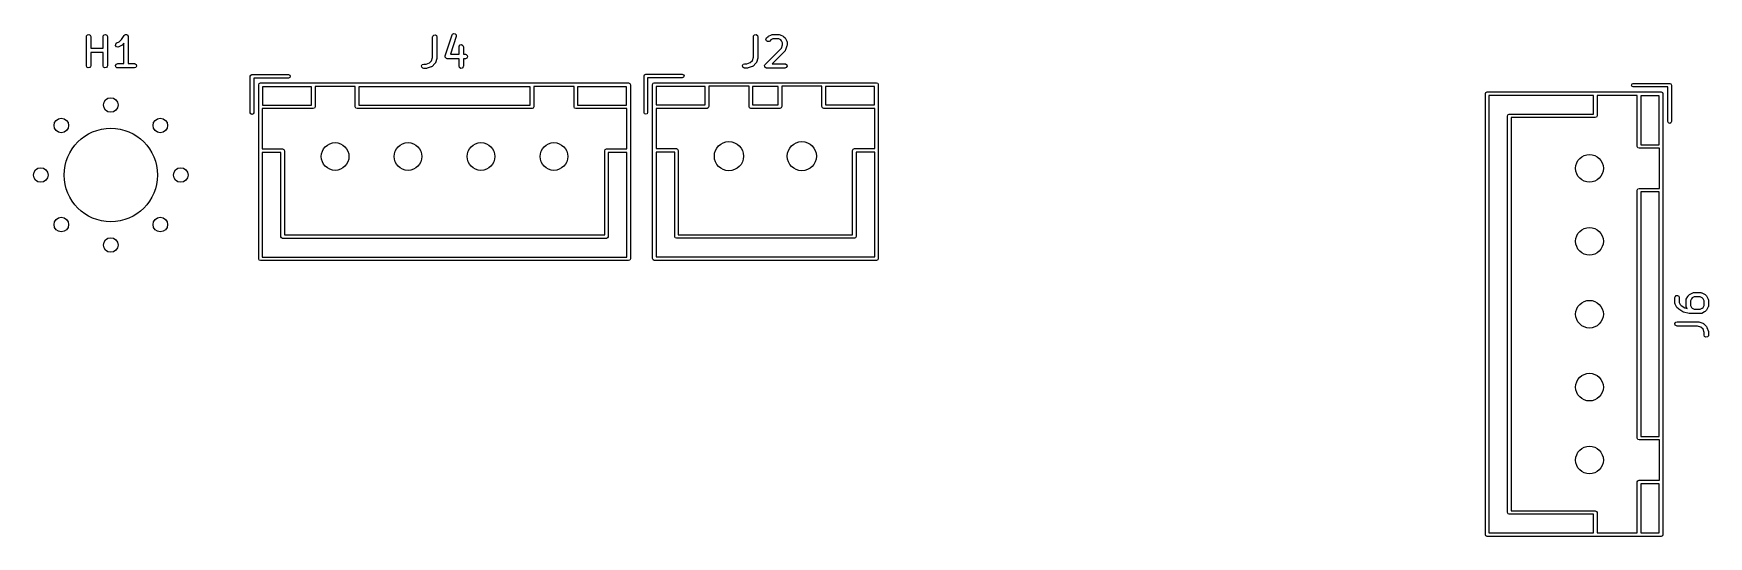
# Model space of a CAD drawing. Extents: x 70.7 to 128.4, y -96.3 to -34.7.
# Drawn here: x 71 to 128.4, y -52 to -34.7 of the extents above; entities that cross this region are included whole.
import ezdxf

# ---------------------------------------------------------------- set-up
doc = ezdxf.new("R2010")
doc.units = 0
doc.layers.add('BLACK', color=7, linetype='CONTINUOUS')

msp = doc.modelspace()

# ---------------------------------------------------------------- linework, layer by layer
at = {"layer": 'BLACK', "linetype": 'CONTINUOUS'}
for p, q in [((72.7631, -34.8438), (72.7676, -34.8182)), ((72.7631, -35.8438), (72.7631, -34.8438)), ((72.7676, -34.8182), (72.8006, -34.7789)), ((72.8006, -34.7789), (72.8511, -34.77)), ((72.8511, -34.77), (72.8955, -34.7956)), ((72.8955, -34.7956), (72.9131, -34.8438)), ((72.9131, -34.8438), (72.9131, -35.245)), ((73.3345, -34.8438), (73.339, -34.8182)), ((73.3345, -35.245), (73.3345, -34.8438)), ((73.339, -34.8182), (73.372, -34.7789)), ((73.372, -34.7789), (73.4225, -34.77)), ((73.4225, -34.77), (73.467, -34.7956)), ((73.467, -34.7956), (73.4845, -34.8438)), ((73.4845, -34.8438), (73.4845, -35.8438)), ((73.8046, -35.0625), (73.8889, -35.0203)), ((73.8889, -35.0203), (73.9703, -34.9389)), ((73.9703, -34.9389), (74.0614, -34.8022)), ((74.0614, -34.8022), (74.0794, -34.7834)), ((74.0794, -34.7834), (74.0835, -34.7822)), ((74.0835, -34.7822), (74.0863, -34.7789)), ((74.0863, -34.7789), (74.1077, -34.7751)), ((74.1077, -34.7751), (74.1286, -34.769)), ((74.1286, -34.769), (74.1326, -34.7707)), ((74.1326, -34.7707), (74.1368, -34.77)), ((74.1368, -34.77), (74.1557, -34.7808)), ((74.1557, -34.7808), (74.1756, -34.7896)), ((74.1756, -34.7896), (74.1775, -34.7935)), ((74.1775, -34.7935), (74.1813, -34.7956)), ((74.1813, -34.7956), (74.1887, -34.8161)), ((74.1887, -34.8161), (74.1984, -34.8356)), ((74.1984, -34.8356), (74.1973, -34.8398)), ((74.1973, -34.8398), (74.1988, -34.8438)), ((74.1988, -34.8438), (74.1988, -35.7688)), ((84.6317, -34.8598), (84.6362, -34.8342)), ((84.6317, -35.5619), (84.6317, -34.8598)), ((84.6362, -34.8342), (84.6692, -34.7949)), ((84.6692, -34.7949), (84.7197, -34.786)), ((84.7197, -34.786), (84.7641, -34.8116)), ((84.7641, -34.8116), (84.7817, -34.8598)), ((84.7817, -34.8598), (84.7817, -35.5741)), ((85.0641, -35.5028), (85.3022, -34.7885)), ((85.4445, -34.8359), (85.2393, -35.4515)), ((85.3022, -34.7885), (85.3146, -34.7656)), ((85.3146, -34.7656), (85.3583, -34.7387)), ((85.3583, -34.7387), (85.409, -34.7462)), ((85.409, -34.7462), (85.4431, -34.7846)), ((85.4431, -34.7846), (85.4445, -34.8359)), ((95.6317, -34.8498), (95.6362, -34.8242)), ((95.6317, -35.5519), (95.6317, -34.8498)), ((95.6362, -34.8242), (95.6692, -34.7849)), ((95.6692, -34.7849), (95.7197, -34.776)), ((95.7197, -34.776), (95.7641, -34.8016)), ((95.7641, -34.8016), (95.7817, -34.8498)), ((95.7817, -34.8498), (95.7817, -35.5641)), ((96.0605, -34.9385), (96.0822, -34.892)), ((96.0738, -34.9881), (96.0605, -34.9385)), ((96.1158, -35.0175), (96.0738, -34.9881)), ((96.0822, -34.892), (96.1298, -34.8444)), ((96.1669, -35.013), (96.1158, -35.0175)), ((96.1298, -34.8444), (96.1482, -34.8315)), ((96.1482, -34.8315), (96.1493, -34.8304)), ((96.1493, -34.8304), (96.2446, -34.7827)), ((96.1883, -34.9981), (96.1669, -35.013)), ((96.2273, -34.9591), (96.1883, -34.9981)), ((96.2958, -34.9248), (96.2273, -34.9591)), ((96.2446, -34.7827), (96.2695, -34.7753)), ((96.2695, -34.7753), (96.2739, -34.7764)), ((96.2739, -34.7764), (96.2781, -34.7748)), ((96.2781, -34.7748), (96.5162, -34.7748)), ((96.4985, -34.9248), (96.2958, -34.9248)), ((96.567, -34.9591), (96.4985, -34.9248)), ((96.5162, -34.7748), (96.5418, -34.7793)), ((96.5418, -34.7793), (96.5453, -34.7822)), ((96.5453, -34.7822), (96.5497, -34.7827)), ((96.5497, -34.7827), (96.645, -34.8304)), ((96.5974, -34.9895), (96.567, -34.9591)), ((96.6317, -35.058), (96.5974, -34.9895)), ((96.645, -34.8304), (96.663, -34.8437)), ((96.663, -34.8437), (96.6645, -34.8444)), ((96.6645, -34.8444), (96.7121, -34.892)), ((96.7121, -34.892), (96.7249, -34.9104)), ((96.7249, -34.9104), (96.7261, -34.9115)), ((96.7261, -34.9115), (96.7737, -35.0068)), ((96.7737, -35.0068), (96.7812, -35.0317)), ((72.9131, -35.245), (73.3345, -35.245)), ((73.3345, -35.395), (72.9131, -35.395)), ((72.9131, -35.395), (72.9131, -35.8438)), ((73.3345, -35.8438), (73.3345, -35.395)), ((73.7662, -35.1509), (73.7693, -35.0997)), ((73.7968, -35.1921), (73.7662, -35.1509)), ((73.7693, -35.0997), (73.8046, -35.0625)), ((73.8467, -35.204), (73.7968, -35.1921)), ((73.8716, -35.1966), (73.8467, -35.204)), ((73.9669, -35.149), (73.8716, -35.1966)), ((73.968, -35.1478), (73.9669, -35.149)), ((73.9864, -35.1349), (73.968, -35.1478)), ((74.0488, -35.0725), (73.9864, -35.1349)), ((74.0488, -35.7688), (74.0488, -35.0725)), ((84.5935, -35.6764), (84.6317, -35.5619)), ((84.7778, -35.5978), (84.7302, -35.7407)), ((84.7817, -35.5741), (84.7778, -35.5962)), ((84.7778, -35.5962), (84.7778, -35.5978)), ((85.0614, -35.5135), (85.0642, -35.5085)), ((85.0649, -35.5336), (85.0614, -35.5135)), ((85.0642, -35.5085), (85.0641, -35.5028)), ((85.0655, -35.5541), (85.0649, -35.5336)), ((85.0693, -35.5583), (85.0655, -35.5541)), ((85.0703, -35.564), (85.0693, -35.5583)), ((85.086, -35.5771), (85.0703, -35.564)), ((85.0995, -35.5924), (85.086, -35.5771)), ((85.1052, -35.5933), (85.0995, -35.5924)), ((85.1096, -35.597), (85.1052, -35.5933)), ((85.1352, -35.6015), (85.1096, -35.597)), ((85.2393, -35.4515), (85.5364, -35.4515)), ((85.5364, -35.1932), (85.541, -35.1675)), ((85.5364, -35.4515), (85.5364, -35.1932)), ((85.541, -35.1675), (85.5739, -35.1282)), ((85.5739, -35.1282), (85.6245, -35.1193)), ((85.6245, -35.1193), (85.6689, -35.1449)), ((85.6689, -35.1449), (85.6864, -35.1932)), ((85.6864, -35.1932), (85.6864, -35.4515)), ((85.6864, -35.4515), (85.7543, -35.4515)), ((85.7543, -35.4515), (85.7799, -35.456)), ((85.8025, -35.5839), (85.7543, -35.6015)), ((85.7799, -35.456), (85.8192, -35.489)), ((85.8281, -35.5395), (85.8025, -35.5839)), ((85.8192, -35.489), (85.8281, -35.5395)), ((95.5935, -35.6664), (95.6317, -35.5519)), ((95.7778, -35.5878), (95.7302, -35.7307)), ((95.7817, -35.5641), (95.7778, -35.5862)), ((95.7778, -35.5862), (95.7778, -35.5878)), ((96.0346, -35.7968), (96.5935, -35.2379)), ((96.7121, -35.3314), (96.2687, -35.7748)), ((96.5935, -35.2379), (96.6317, -35.1234)), ((96.6317, -35.1234), (96.6317, -35.058)), ((96.714, -35.3274), (96.7121, -35.3314)), ((96.7178, -35.325), (96.714, -35.3274)), ((96.7302, -35.3021), (96.7178, -35.325)), ((96.7778, -35.1593), (96.7302, -35.3021)), ((96.7817, -35.1355), (96.7778, -35.1576)), ((96.7778, -35.1576), (96.7778, -35.1593)), ((96.7812, -35.0317), (96.7801, -35.0361)), ((96.7801, -35.0361), (96.7817, -35.0403)), ((96.7817, -35.0403), (96.7817, -35.1355)), ((72.7806, -35.892), (72.7631, -35.8438)), ((72.8251, -35.9177), (72.7806, -35.892)), ((72.8756, -35.9088), (72.8251, -35.9177)), ((72.9086, -35.8695), (72.8756, -35.9088)), ((72.9131, -35.8438), (72.9086, -35.8695)), ((73.3521, -35.892), (73.3345, -35.8438)), ((73.3965, -35.9177), (73.3521, -35.892)), ((73.447, -35.9088), (73.3965, -35.9177)), ((73.48, -35.8695), (73.447, -35.9088)), ((73.4845, -35.8438), (73.48, -35.8695)), ((73.7642, -35.8308), (73.7899, -35.7864)), ((73.7731, -35.8813), (73.7642, -35.8308)), ((73.8124, -35.9143), (73.7731, -35.8813)), ((73.7899, -35.7864), (73.8381, -35.7688)), ((73.8381, -35.9188), (73.8124, -35.9143)), ((73.8381, -35.7688), (74.0488, -35.7688)), ((74.4095, -35.9188), (73.8381, -35.9188)), ((74.1988, -35.7688), (74.4095, -35.7688)), ((74.4095, -35.7688), (74.4352, -35.7733)), ((74.4577, -35.9013), (74.4095, -35.9188)), ((74.4352, -35.7733), (74.4745, -35.8063)), ((74.4834, -35.8568), (74.4577, -35.9013)), ((74.4745, -35.8063), (74.4834, -35.8568)), ((78.38, -36.205), (78.3976, -36.1626)), ((78.3976, -36.1626), (78.44, -36.145)), ((78.44, -36.145), (79.69, -36.145)), ((79.69, -36.145), (79.7324, -36.1626)), ((79.7324, -36.1626), (79.75, -36.205)), ((84.2519, -35.8468), (84.2775, -35.8024)), ((84.2608, -35.8973), (84.2519, -35.8468)), ((84.3001, -35.9303), (84.2608, -35.8973)), ((84.2775, -35.8024), (84.3257, -35.7848)), ((84.3257, -35.9348), (84.3001, -35.9303)), ((84.3257, -35.7848), (84.4088, -35.7848)), ((84.421, -35.9348), (84.3257, -35.9348)), ((84.4088, -35.7848), (84.5233, -35.7466)), ((84.4225, -35.9343), (84.421, -35.9348)), ((84.4447, -35.931), (84.4225, -35.9343)), ((84.5875, -35.8834), (84.4447, -35.931)), ((84.5233, -35.7466), (84.5935, -35.6764)), ((84.591, -35.8806), (84.5875, -35.8834)), ((84.5955, -35.8802), (84.591, -35.8806)), ((84.6168, -35.8652), (84.5955, -35.8802)), ((84.7121, -35.77), (84.6168, -35.8652)), ((84.714, -35.7659), (84.7121, -35.77)), ((84.7178, -35.7636), (84.714, -35.7659)), ((84.7302, -35.7407), (84.7178, -35.7636)), ((85.5364, -35.6015), (85.1352, -35.6015)), ((85.5364, -35.8598), (85.5364, -35.6015)), ((85.554, -35.908), (85.5364, -35.8598)), ((85.5984, -35.9337), (85.554, -35.908)), ((85.6489, -35.9248), (85.5984, -35.9337)), ((85.6819, -35.8855), (85.6489, -35.9248)), ((85.6864, -35.8598), (85.6819, -35.8855)), ((85.7543, -35.6015), (85.6864, -35.6015)), ((85.6864, -35.6015), (85.6864, -35.8598)), ((91.88, -36.195), (91.8976, -36.1526)), ((91.8976, -36.1526), (91.94, -36.135)), ((91.94, -36.135), (93.19, -36.135)), ((93.19, -36.135), (93.2324, -36.1526)), ((93.2324, -36.1526), (93.25, -36.195)), ((95.2519, -35.8368), (95.2775, -35.7924)), ((95.2608, -35.8873), (95.2519, -35.8368)), ((95.3001, -35.9203), (95.2608, -35.8873)), ((95.2775, -35.7924), (95.3257, -35.7748)), ((95.3257, -35.9248), (95.3001, -35.9203)), ((95.3257, -35.7748), (95.4088, -35.7748)), ((95.421, -35.9248), (95.3257, -35.9248)), ((95.4088, -35.7748), (95.5233, -35.7366)), ((95.4225, -35.9243), (95.421, -35.9248)), ((95.4447, -35.921), (95.4225, -35.9243)), ((95.5875, -35.8734), (95.4447, -35.921)), ((95.5233, -35.7366), (95.5935, -35.6664)), ((95.591, -35.8706), (95.5875, -35.8734)), ((95.5955, -35.8702), (95.591, -35.8706)), ((95.6168, -35.8552), (95.5955, -35.8702)), ((95.7121, -35.76), (95.6168, -35.8552)), ((95.714, -35.7559), (95.7121, -35.76)), ((95.7178, -35.7536), (95.714, -35.7559)), ((95.7302, -35.7307), (95.7178, -35.7536)), ((96.0129, -35.8433), (96.0144, -35.8402)), ((96.0187, -35.8651), (96.0129, -35.8433)), ((96.0138, -35.8368), (96.025, -35.8172)), ((96.0144, -35.8402), (96.0138, -35.8368)), ((96.0227, -35.8873), (96.0187, -35.8651)), ((96.0253, -35.8895), (96.0227, -35.8873)), ((96.025, -35.8172), (96.0346, -35.7968)), ((96.0262, -35.8928), (96.0253, -35.8895)), ((96.0447, -35.9058), (96.0262, -35.8928)), ((96.062, -35.9203), (96.0447, -35.9058)), ((96.0666, -35.9211), (96.062, -35.9203)), ((96.0682, -35.9223), (96.0666, -35.9211)), ((96.0715, -35.922), (96.0682, -35.9223)), ((96.0876, -35.9248), (96.0715, -35.922)), ((96.7067, -35.9248), (96.0876, -35.9248)), ((96.2687, -35.7748), (96.7067, -35.7748)), ((96.7067, -35.7748), (96.7323, -35.7793)), ((96.7549, -35.9073), (96.7067, -35.9248)), ((96.7323, -35.7793), (96.7716, -35.8123)), ((96.7805, -35.8628), (96.7549, -35.9073)), ((96.7716, -35.8123), (96.7805, -35.8628)), ((78.38, -37.455), (78.38, -36.205)), ((79.69, -36.265), (78.5, -36.265)), ((78.5, -36.265), (78.5, -37.455)), ((78.67, -36.495), (78.6876, -36.4526)), ((78.67, -42.465), (78.67, -36.495)), ((78.6876, -36.4526), (78.73, -36.435)), ((78.73, -36.435), (91.35, -36.435)), ((78.8, -36.565), (78.8, -37.195)), ((80.48, -36.565), (78.8, -36.565)), ((79.7324, -36.2474), (79.69, -36.265)), ((79.75, -36.205), (79.7324, -36.2474)), ((80.48, -37.195), (80.48, -36.565)), ((81.98, -36.555), (80.6, -36.555)), ((80.6, -36.555), (80.6, -37.255)), ((81.98, -37.255), (81.98, -36.555)), ((82.1, -36.565), (82.1, -37.195)), ((87.98, -36.565), (82.1, -36.565)), ((87.98, -37.195), (87.98, -36.565)), ((88.1, -36.555), (88.1, -37.255)), ((89.48, -36.555), (88.1, -36.555)), ((89.48, -37.255), (89.48, -36.555)), ((89.6, -36.565), (89.6, -37.195)), ((91.28, -36.565), (89.6, -36.565)), ((91.28, -37.195), (91.28, -36.565)), ((91.35, -36.435), (91.3924, -36.4526)), ((91.3924, -36.4526), (91.41, -36.495)), ((91.41, -36.495), (91.41, -42.465)), ((91.88, -37.445), (91.88, -36.195)), ((93.19, -36.255), (92, -36.255)), ((92, -36.255), (92, -37.445)), ((92.17, -36.485), (92.1876, -36.4426)), ((92.17, -42.455), (92.17, -36.485)), ((92.1876, -36.4426), (92.23, -36.425)), ((92.23, -36.425), (99.85, -36.425)), ((92.3, -36.555), (92.3, -37.185)), ((93.98, -36.555), (92.3, -36.555)), ((93.2324, -36.2374), (93.19, -36.255)), ((93.25, -36.195), (93.2324, -36.2374)), ((93.98, -37.185), (93.98, -36.555)), ((95.48, -36.545), (94.1, -36.545)), ((94.1, -36.545), (94.1, -37.245)), ((95.48, -37.245), (95.48, -36.545)), ((95.6, -36.555), (95.6, -37.185)), ((96.48, -36.555), (95.6, -36.555)), ((96.48, -37.185), (96.48, -36.555)), ((96.6, -36.545), (96.6, -37.245)), ((97.98, -36.545), (96.6, -36.545)), ((97.98, -37.245), (97.98, -36.545)), ((98.1, -36.555), (98.1, -37.185)), ((99.78, -36.555), (98.1, -36.555)), ((99.78, -37.185), (99.78, -36.555)), ((99.85, -36.425), (99.8924, -36.4426)), ((99.8924, -36.4426), (99.91, -36.485)), ((99.91, -36.485), (99.91, -42.455)), ((120.738, -36.7576), (120.78, -36.74)), ((120.78, -36.74), (126.75, -36.74)), ((125.73, -36.51), (125.748, -36.4676)), ((125.748, -36.5524), (125.73, -36.51)), ((125.748, -36.4676), (125.79, -36.45)), ((125.79, -36.57), (125.748, -36.5524)), ((125.79, -36.45), (127.04, -36.45)), ((126.98, -36.57), (125.79, -36.57)), ((126.75, -36.74), (126.792, -36.7576)), ((126.98, -37.76), (126.98, -36.57)), ((127.04, -36.45), (127.082, -36.4676)), ((127.082, -36.4676), (127.1, -36.51)), ((127.1, -36.51), (127.1, -37.76)), ((80.54, -37.315), (78.79, -37.315)), ((78.79, -37.315), (78.79, -38.695)), ((78.8, -37.195), (80.48, -37.195)), ((80.5824, -37.2974), (80.54, -37.315)), ((80.6, -37.255), (80.5824, -37.2974)), ((81.9976, -37.2974), (81.98, -37.255)), ((82.04, -37.315), (81.9976, -37.2974)), ((88.04, -37.315), (82.04, -37.315)), ((82.1, -37.195), (87.98, -37.195)), ((88.0824, -37.2974), (88.04, -37.315)), ((88.1, -37.255), (88.0824, -37.2974)), ((89.4976, -37.2974), (89.48, -37.255)), ((89.54, -37.315), (89.4976, -37.2974)), ((91.29, -37.315), (89.54, -37.315)), ((89.6, -37.195), (91.28, -37.195)), ((91.29, -38.695), (91.29, -37.315)), ((94.04, -37.305), (92.29, -37.305)), ((92.29, -37.305), (92.29, -38.685)), ((92.3, -37.185), (93.98, -37.185)), ((94.0824, -37.2874), (94.04, -37.305)), ((94.1, -37.245), (94.0824, -37.2874)), ((95.4976, -37.2874), (95.48, -37.245)), ((95.54, -37.305), (95.4976, -37.2874)), ((96.54, -37.305), (95.54, -37.305)), ((95.6, -37.185), (96.48, -37.185)), ((96.5824, -37.2874), (96.54, -37.305)), ((96.6, -37.245), (96.5824, -37.2874)), ((97.9976, -37.2874), (97.98, -37.245)), ((98.04, -37.305), (97.9976, -37.2874)), ((99.79, -37.305), (98.04, -37.305)), ((98.1, -37.185), (99.78, -37.185)), ((99.79, -38.685), (99.79, -37.305)), ((120.72, -36.8), (120.738, -36.7576)), ((120.72, -51.92), (120.72, -36.8)), ((120.84, -36.86), (120.84, -51.86)), ((124.43, -36.86), (120.84, -36.86)), ((124.43, -37.5), (124.43, -36.86)), ((124.55, -36.86), (124.55, -37.56)), ((125.93, -36.86), (124.55, -36.86)), ((125.93, -38.61), (125.93, -36.86)), ((126.05, -36.87), (126.05, -38.55)), ((126.68, -36.87), (126.05, -36.87)), ((126.68, -38.55), (126.68, -36.87)), ((126.792, -36.7576), (126.81, -36.8)), ((126.81, -36.8), (126.81, -51.92)), ((78.3976, -37.4974), (78.38, -37.455)), ((78.44, -37.515), (78.3976, -37.4974)), ((78.4824, -37.4974), (78.44, -37.515)), ((78.5, -37.455), (78.4824, -37.4974)), ((91.8976, -37.4874), (91.88, -37.445)), ((91.94, -37.505), (91.8976, -37.4874)), ((91.9824, -37.4874), (91.94, -37.505)), ((92, -37.445), (91.9824, -37.4874)), ((121.48, -37.56), (121.498, -37.5176)), ((121.48, -44.36), (121.48, -37.56)), ((121.498, -37.5176), (121.54, -37.5)), ((121.54, -37.5), (124.43, -37.5)), ((124.49, -37.62), (121.6, -37.62)), ((121.6, -37.62), (121.6, -44.36)), ((124.532, -37.6024), (124.49, -37.62)), ((124.55, -37.56), (124.532, -37.6024)), ((126.998, -37.8024), (126.98, -37.76)), ((127.04, -37.82), (126.998, -37.8024)), ((127.082, -37.8024), (127.04, -37.82)), ((127.1, -37.76), (127.082, -37.8024)), ((78.79, -38.695), (79.49, -38.695)), ((78.79, -38.815), (78.79, -42.405)), ((79.43, -38.815), (78.79, -38.815)), ((79.43, -41.705), (79.43, -38.815)), ((79.49, -38.695), (79.5324, -38.7126)), ((79.5324, -38.7126), (79.55, -38.755)), ((79.55, -38.755), (79.55, -41.645)), ((90.53, -38.755), (90.5476, -38.7126)), ((90.53, -41.645), (90.53, -38.755)), ((90.5476, -38.7126), (90.59, -38.695)), ((90.59, -38.695), (91.29, -38.695)), ((91.29, -38.815), (90.65, -38.815)), ((90.65, -38.815), (90.65, -41.705)), ((91.29, -42.405), (91.29, -38.815)), ((92.29, -38.685), (92.99, -38.685)), ((92.29, -38.805), (92.29, -42.395)), ((92.93, -38.805), (92.29, -38.805)), ((92.93, -41.695), (92.93, -38.805)), ((92.99, -38.685), (93.0324, -38.7026)), ((93.0324, -38.7026), (93.05, -38.745)), ((93.05, -38.745), (93.05, -41.635)), ((99.03, -38.745), (99.0476, -38.7026)), ((99.03, -41.635), (99.03, -38.745)), ((99.0476, -38.7026), (99.09, -38.685)), ((99.09, -38.685), (99.79, -38.685)), ((99.79, -38.805), (99.15, -38.805)), ((99.15, -38.805), (99.15, -41.695)), ((99.79, -42.395), (99.79, -38.805)), ((125.948, -38.6524), (125.93, -38.61)), ((125.99, -38.67), (125.948, -38.6524)), ((126.69, -38.67), (125.99, -38.67)), ((126.05, -38.55), (126.68, -38.55)), ((126.69, -40.05), (126.69, -38.67)), ((125.93, -40.11), (125.948, -40.0676)), ((125.93, -48.61), (125.93, -40.11)), ((125.948, -40.0676), (125.99, -40.05)), ((125.99, -40.05), (126.69, -40.05)), ((126.05, -40.17), (126.05, -48.55)), ((126.68, -40.17), (126.05, -40.17)), ((126.68, -48.55), (126.68, -40.17)), ((79.4476, -41.7474), (79.43, -41.705)), ((79.49, -41.765), (79.4476, -41.7474)), ((85.04, -41.765), (79.49, -41.765)), ((79.55, -41.645), (85.04, -41.645)), ((85.04, -41.645), (90.53, -41.645)), ((90.59, -41.765), (85.04, -41.765)), ((90.6324, -41.7474), (90.59, -41.765)), ((90.65, -41.705), (90.6324, -41.7474)), ((92.9476, -41.7374), (92.93, -41.695)), ((92.99, -41.755), (92.9476, -41.7374)), ((96.04, -41.755), (92.99, -41.755)), ((93.05, -41.635), (96.04, -41.635)), ((96.04, -41.635), (99.03, -41.635)), ((99.09, -41.755), (96.04, -41.755)), ((99.1324, -41.7374), (99.09, -41.755)), ((99.15, -41.695), (99.1324, -41.7374)), ((78.6876, -42.5074), (78.67, -42.465)), ((78.79, -42.405), (91.29, -42.405)), ((91.41, -42.465), (91.3924, -42.5074)), ((92.1876, -42.4974), (92.17, -42.455)), ((92.29, -42.395), (99.79, -42.395)), ((99.91, -42.455), (99.8924, -42.4974)), ((78.73, -42.525), (78.6876, -42.5074)), ((91.35, -42.525), (78.73, -42.525)), ((91.3924, -42.5074), (91.35, -42.525)), ((92.23, -42.515), (92.1876, -42.4974)), ((99.85, -42.515), (92.23, -42.515)), ((99.8924, -42.4974), (99.85, -42.515)), ((127.737, -43.6739), (127.833, -43.6263)), ((127.833, -43.6263), (127.858, -43.6188)), ((127.858, -43.6188), (127.862, -43.6199)), ((127.862, -43.6199), (127.866, -43.6183)), ((127.866, -43.6183), (128.104, -43.6183)), ((128.104, -43.6183), (128.13, -43.6229)), ((128.13, -43.6229), (128.133, -43.6257)), ((128.133, -43.6257), (128.138, -43.6263)), ((128.138, -43.6263), (128.233, -43.6739)), ((127.22, -43.7886), (127.224, -43.7629)), ((127.22, -43.979), (127.22, -43.7886)), ((127.221, -43.9833), (127.22, -43.979)), ((127.22, -43.9876), (127.221, -43.9833)), ((127.228, -44.0126), (127.22, -43.9876)), ((127.224, -43.7629), (127.257, -43.7236)), ((127.275, -44.1078), (127.228, -44.0126)), ((127.257, -43.7236), (127.308, -43.7147)), ((127.277, -44.109), (127.275, -44.1078)), ((127.289, -44.1273), (127.277, -44.109)), ((127.337, -44.1749), (127.289, -44.1273)), ((127.308, -43.7147), (127.352, -43.7404)), ((127.34, -44.1764), (127.337, -44.1749)), ((127.348, -44.1843), (127.34, -44.1764)), ((127.491, -44.2795), (127.348, -44.1843)), ((127.352, -43.7404), (127.37, -43.7886)), ((127.37, -43.7886), (127.37, -43.9613)), ((127.37, -43.9613), (127.404, -44.0299)), ((127.404, -44.0299), (127.438, -44.0636)), ((127.438, -44.0636), (127.564, -44.1475)), ((127.564, -44.1475), (127.638, -44.1661)), ((127.601, -43.8838), (127.605, -43.8582)), ((127.601, -44.0743), (127.601, -43.8838)), ((127.602, -44.0785), (127.601, -44.0743)), ((127.601, -44.0829), (127.602, -44.0785)), ((127.609, -44.1078), (127.601, -44.0829)), ((127.605, -43.8582), (127.608, -43.8547)), ((127.608, -43.8547), (127.609, -43.8503)), ((127.609, -43.8503), (127.656, -43.755)), ((127.638, -44.1661), (127.609, -44.1078)), ((127.656, -43.755), (127.67, -43.737)), ((127.67, -43.7355), (127.718, -43.6879)), ((127.67, -43.737), (127.67, -43.7355)), ((127.718, -43.6879), (127.736, -43.6751)), ((127.736, -43.6751), (127.737, -43.6739)), ((127.785, -43.833), (127.751, -43.9015)), ((127.751, -43.9015), (127.751, -44.0566)), ((127.751, -44.0566), (127.785, -44.1251)), ((127.815, -43.8026), (127.785, -43.833)), ((127.785, -44.1251), (127.815, -44.1555)), ((127.884, -43.7683), (127.815, -43.8026)), ((127.815, -44.1555), (127.884, -44.1898)), ((128.087, -43.7683), (127.884, -43.7683)), ((127.884, -44.1898), (128.087, -44.1898)), ((128.155, -43.8026), (128.087, -43.7683)), ((128.087, -44.1898), (128.155, -44.1555)), ((128.186, -43.833), (128.155, -43.8026)), ((128.155, -44.1555), (128.186, -44.1251)), ((128.22, -43.9015), (128.186, -43.833)), ((128.186, -44.1251), (128.22, -44.0566)), ((128.22, -44.0566), (128.22, -43.9015)), ((128.233, -43.6739), (128.251, -43.6872)), ((128.251, -43.6872), (128.253, -43.6879)), ((128.253, -43.6879), (128.3, -43.7355)), ((128.3, -43.7355), (128.313, -43.7539)), ((128.314, -44.2031), (128.301, -44.2211)), ((128.313, -43.7539), (128.314, -43.755)), ((128.314, -43.755), (128.362, -43.8503)), ((128.362, -44.1078), (128.314, -44.2031)), ((128.362, -43.8503), (128.369, -43.8752)), ((128.365, -44.0999), (128.362, -44.1034)), ((128.362, -44.1034), (128.362, -44.1078)), ((128.37, -44.0743), (128.365, -44.0999)), ((128.369, -43.8752), (128.368, -43.8796)), ((128.368, -43.8796), (128.37, -43.8838)), ((128.37, -43.8838), (128.37, -44.0743)), ((121.48, -51.16), (121.48, -44.36)), ((121.6, -44.36), (121.6, -51.1)), ((127.221, -44.6803), (127.247, -44.6359)), ((127.23, -44.7308), (127.221, -44.6803)), ((127.269, -44.7638), (127.23, -44.7308)), ((127.247, -44.6359), (127.295, -44.6183)), ((127.295, -44.7683), (127.269, -44.7638)), ((127.295, -44.6183), (128.009, -44.6183)), ((127.997, -44.7683), (127.295, -44.7683)), ((127.492, -44.2796), (127.491, -44.2795)), ((127.515, -44.2899), (127.492, -44.2796)), ((127.705, -44.3375), (127.515, -44.2899)), ((127.709, -44.3372), (127.705, -44.3375)), ((127.723, -44.3398), (127.709, -44.3372)), ((128.104, -44.3398), (127.723, -44.3398)), ((128.111, -44.8065), (127.997, -44.7683)), ((128.009, -44.6183), (128.031, -44.6222)), ((128.031, -44.6222), (128.033, -44.6222)), ((128.033, -44.6222), (128.176, -44.6698)), ((128.109, -44.3382), (128.104, -44.3398)), ((128.113, -44.3393), (128.109, -44.3382)), ((128.138, -44.3318), (128.113, -44.3393)), ((128.233, -44.2842), (128.138, -44.3318)), ((128.176, -44.6698), (128.199, -44.6822)), ((128.199, -44.6822), (128.201, -44.686)), ((128.201, -44.686), (128.205, -44.6879)), ((128.205, -44.6879), (128.3, -44.7832)), ((128.234, -44.283), (128.233, -44.2842)), ((128.253, -44.2702), (128.234, -44.283)), ((128.3, -44.2226), (128.253, -44.2702)), ((128.301, -44.2211), (128.3, -44.2226)), ((128.3, -44.7832), (128.315, -44.8045)), ((128.182, -44.8767), (128.111, -44.8065)), ((128.22, -44.9912), (128.182, -44.8767)), ((128.22, -45.0743), (128.22, -44.9912)), ((128.237, -45.1225), (128.22, -45.0743)), ((128.282, -45.1481), (128.237, -45.1225)), ((128.332, -45.1392), (128.282, -45.1481)), ((128.315, -44.8045), (128.316, -44.809)), ((128.316, -44.809), (128.318, -44.8125)), ((128.318, -44.8125), (128.366, -44.9553)), ((128.365, -45.0999), (128.332, -45.1392)), ((128.37, -45.0743), (128.365, -45.0999)), ((128.366, -44.9553), (128.369, -44.9775)), ((128.369, -44.9775), (128.37, -44.979)), ((128.37, -44.979), (128.37, -45.0743)), ((125.948, -48.6524), (125.93, -48.61)), ((125.99, -48.67), (125.948, -48.6524)), ((126.69, -48.67), (125.99, -48.67)), ((126.05, -48.55), (126.68, -48.55)), ((126.69, -50.05), (126.69, -48.67)), ((125.93, -50.11), (125.948, -50.0676)), ((125.93, -51.86), (125.93, -50.11)), ((125.948, -50.0676), (125.99, -50.05)), ((125.99, -50.05), (126.69, -50.05)), ((126.05, -50.17), (126.05, -51.85)), ((126.68, -50.17), (126.05, -50.17)), ((126.68, -51.85), (126.68, -50.17)), ((121.6, -51.1), (124.49, -51.1)), ((124.49, -51.1), (124.532, -51.1176)), ((121.498, -51.2024), (121.48, -51.16)), ((121.54, -51.22), (121.498, -51.2024)), ((124.43, -51.22), (121.54, -51.22)), ((124.43, -51.86), (124.43, -51.22)), ((124.532, -51.1176), (124.55, -51.16)), ((124.55, -51.16), (124.55, -51.86)), ((120.738, -51.9624), (120.72, -51.92)), ((120.78, -51.98), (120.738, -51.9624)), ((126.75, -51.98), (120.78, -51.98)), ((120.84, -51.86), (124.43, -51.86)), ((124.55, -51.86), (125.93, -51.86)), ((126.05, -51.85), (126.68, -51.85)), ((126.792, -51.9624), (126.75, -51.98)), ((126.81, -51.92), (126.792, -51.9624))]:
    msp.add_line(p, q, dxfattribs=at)
at = {"layer": 'BLACK'}
for centre, radius in [((73.6, -37.189), 0.25), ((71.9029, -37.8919), 0.25), ((75.2971, -37.8919), 0.25), ((73.6, -39.589), 1.6), ((94.79, -38.945), 0.5), ((97.29, -38.945), 0.5), ((81.29, -38.955), 0.475), ((83.79, -38.955), 0.475), ((86.29, -38.955), 0.475), ((88.79, -38.955), 0.475), ((124.29, -39.36), 0.475), ((71.2, -39.589), 0.25), ((76, -39.589), 0.25), ((71.9029, -41.2861), 0.25), ((75.2971, -41.2861), 0.25), ((73.6, -41.989), 0.25), ((124.29, -41.86), 0.475), ((124.29, -44.36), 0.475), ((124.29, -46.86), 0.475), ((124.29, -49.36), 0.475)]:
    msp.add_circle(centre, radius, dxfattribs=at)

doc.saveas('drawing.dxf')
